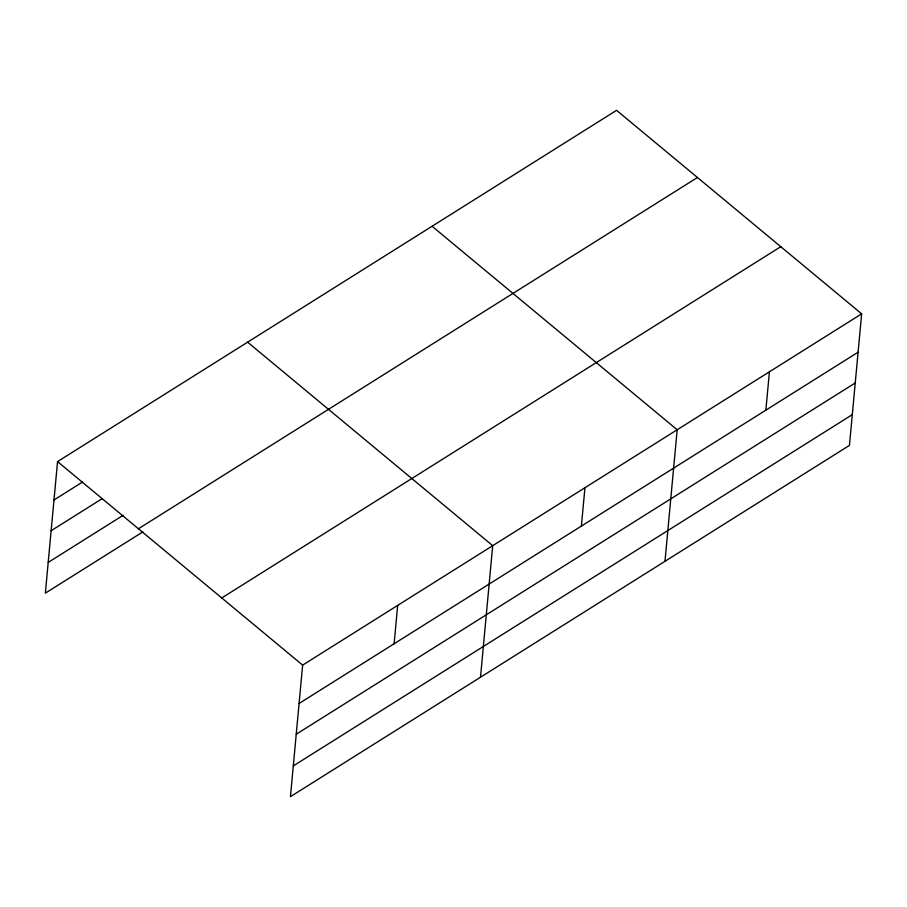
<?xml version="1.0" encoding="UTF-8"?>
<svg xmlns="http://www.w3.org/2000/svg" width="907" height="907" viewBox="0 0 907 907"><rect width="100%" height="100%" fill="white"/><g stroke="black" fill="none" stroke-linecap="round" stroke-linejoin="round"><path stroke-width="1.36" d="M861.65 313.845L302.643 665.114L290.444 796.663L849.451 445.394L861.65 313.845L616.556 110.337L57.549 461.606L45.35 593.155L142.762 531.944M394.114 643.766L397.674 605.4M480.506 677.223L492.705 545.685L247.611 342.177M581.387 526.094L584.947 487.728M664.978 561.308L677.178 429.771L432.083 226.262M765.859 410.168L769.419 371.813M53.989 499.972L82.503 482.059M51.143 530.72L102.219 498.623M48.207 562.408L123.035 515.38M138.431 528.77L697.438 177.5M221.762 597.962L780.768 246.693M299.083 703.481L858.09 352.211M296.238 734.228L855.233 382.958M293.29 765.916L852.297 414.646M57.549 461.606L302.643 665.114"/></g></svg>
